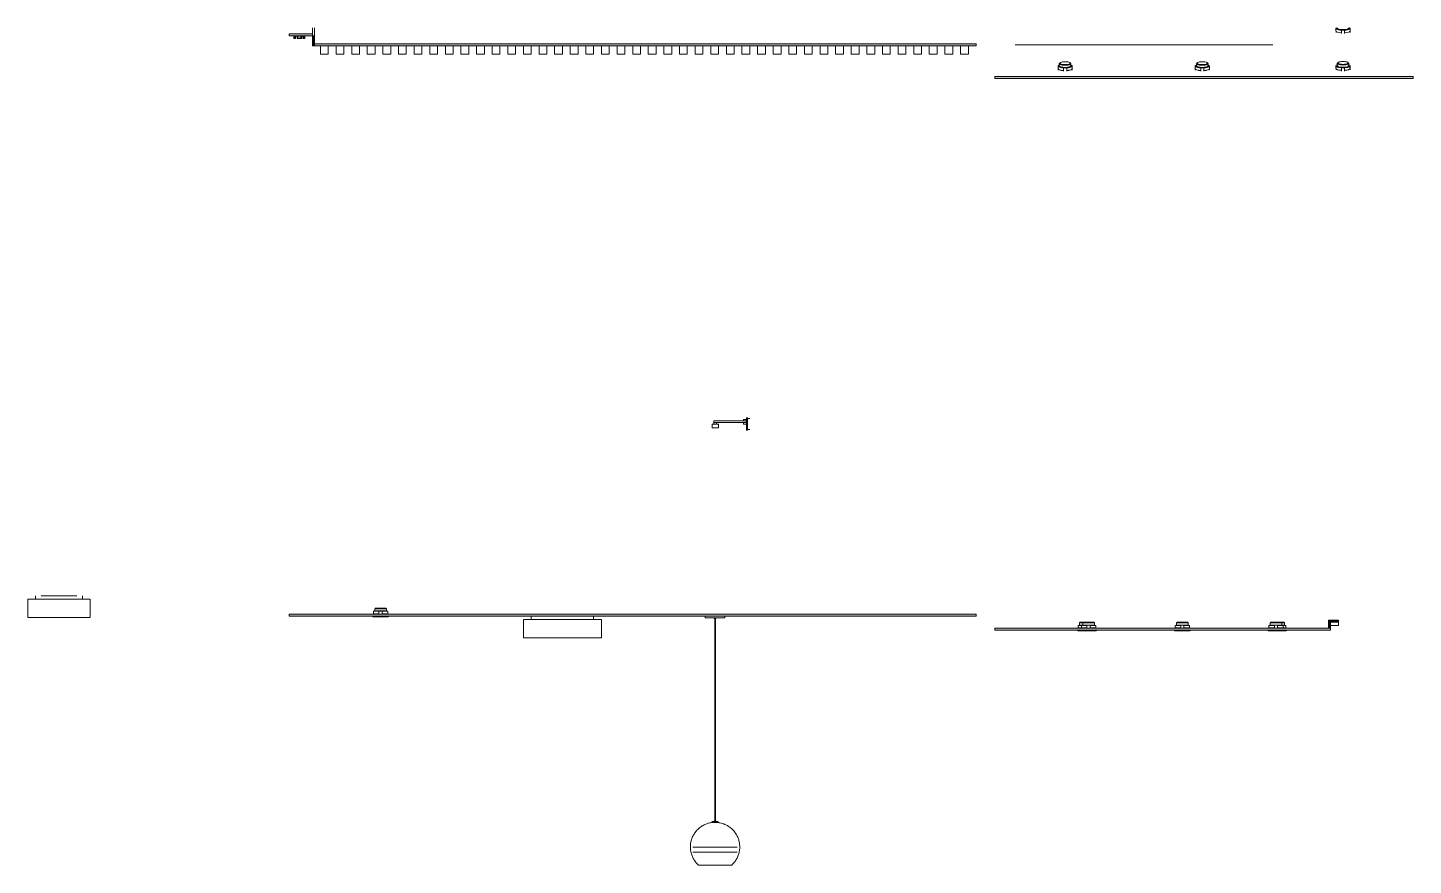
# Model space of a CAD drawing. Header units: centimetres. Extents: x 294 to 1182, y 97 to 634.
import ezdxf

# ---------------------------------------------------------------- set-up
doc = ezdxf.new("R2010")
doc.units = ezdxf.units.CM
for name, color, linetype, lineweight in [('A-CLNG', 7, 'Continuous', 15), ('A-CLNG-PATT', 7, 'Continuous', 15), ('A-GENM', 7, 'Continuous', 9), ('A-GLAZ-CWMG', 7, 'Continuous', 9), ('A-WALL', 7, 'Continuous', 9), ('A-WALL-PATT', 7, 'Continuous', 9), ('E-LITE-EQPM', 7, 'Continuous', 9)]:
    doc.layers.add(name, color=color, linetype=linetype, lineweight=lineweight)

# ---------------------------------------------------------------- blocks, each defined once
blk = doc.blocks.new('Rectangular Mullion - TEC_LAMEL-1726567-A-A')
at = {"layer": 'A-GLAZ-CWMG', "color": 253, "lineweight": 5, "true_color": 0xaaaaaa}
for p, q in [((486.59, 622.35), (481.59, 622.35)), ((481.59, 622.35), (481.59, 617.16)), ((486.59, 617.16), (486.59, 622.35)), ((481.59, 617.16), (486.59, 617.16))]:
    blk.add_line(p, q, dxfattribs=at)
blk = doc.blocks.new('Rectangular Mullion - TEC_LAMEL-1726568-A-A')
at = {"layer": 'A-GLAZ-CWMG', "color": 253, "lineweight": 5, "true_color": 0xaaaaaa}
for p, q in [((496.59, 622.35), (491.59, 622.35)), ((491.59, 622.35), (491.59, 617.16)), ((496.59, 617.16), (496.59, 622.35)), ((491.59, 617.16), (496.59, 617.16))]:
    blk.add_line(p, q, dxfattribs=at)
blk = doc.blocks.new('CURTAIN RAIL - CURTAIN RAIL-1729793-A-A')
at = {"layer": 'A-GENM', "lineweight": 5}
for p, q in [((471.59, 628.82), (464.59, 628.82)), ((464.59, 628.82), (464.59, 627.06)), ((464.59, 627.06), (465.69, 627.06)), ((464.79, 628.62), (465.19, 628.62)), ((464.79, 627.27), (464.79, 628.62)), ((465.19, 627.27), (464.79, 627.27)), ((465.19, 628.62), (465.19, 627.27)), ((465.39, 627.27), (465.39, 628.62)), ((465.39, 628.62), (466.89, 628.62)), ((465.69, 627.27), (465.39, 627.27)), ((465.69, 627.27), (465.69, 628.62)), ((465.69, 627.06), (465.69, 627.27)), ((466.59, 627.27), (466.59, 628.62)), ((466.89, 627.27), (466.59, 627.27)), ((466.59, 627.27), (466.59, 627.06)), ((466.59, 627.06), (469.59, 627.06)), ((466.89, 628.62), (466.89, 627.27)), ((467.09, 627.27), (467.09, 628.62)), ((467.09, 628.62), (469.09, 628.62)), ((469.09, 627.27), (467.09, 627.27)), ((469.09, 628.62), (469.09, 627.27)), ((469.29, 627.27), (469.29, 628.62)), ((469.29, 628.62), (470.79, 628.62)), ((469.59, 627.27), (469.29, 627.27)), ((469.59, 627.27), (469.59, 628.62)), ((469.59, 627.06), (469.59, 627.27)), ((470.49, 627.27), (470.49, 628.62)), ((470.79, 627.27), (470.49, 627.27)), ((470.49, 627.27), (470.49, 627.06)), ((470.49, 627.06), (471.59, 627.06)), ((470.79, 628.62), (470.79, 627.27)), ((470.99, 628.62), (471.39, 628.62)), ((470.99, 627.27), (470.99, 628.62)), ((471.39, 627.27), (470.99, 627.27)), ((471.39, 628.62), (471.39, 627.27)), ((471.59, 627.06), (471.59, 628.82))]:
    blk.add_line(p, q, dxfattribs=at)
blk = doc.blocks.new('Nachttisch-Leuchte Gelenkarm - 470lm _ 3200K _ 220x420-1642099-A-A')
at = {"layer": 'E-LITE-EQPM', "lineweight": 5}
for p, q in [((733.66, 382), (733.66, 381)), ((733.66, 382), (733.93, 382)), ((733.93, 382), (752.9, 382)), ((752.66, 383), (752.66, 382)), ((752.66, 383), (753.46, 383)), ((752.93, 382), (752.99, 382)), ((753.06, 382), (752.99, 382)), ((753.1, 382), (753.26, 382)), ((753.3, 382), (753.46, 382)), ((753.46, 383), (754.46, 383)), ((754.46, 382), (753.46, 382)), ((754.26, 381), (754.26, 382)), ((754.46, 382), (754.46, 383)), ((754.59, 376), (754.59, 384)), ((754.59, 384), (755.09, 384)), ((755.09, 384), (755.09, 376)), ((755.09, 383.5), (756.59, 383.5)), ((736.46, 380), (732.46, 380)), ((732.46, 380), (732.46, 377.5)), ((732.46, 377.5), (736.46, 377.5)), ((733.66, 381), (733.66, 380)), ((733.7, 381), (733.77, 381)), ((752.9, 381), (733.93, 381)), ((735.26, 380), (735.26, 381)), ((736.46, 377.5), (736.46, 380)), ((752.66, 381), (752.66, 380)), ((753.46, 380), (752.66, 380)), ((752.99, 381), (752.93, 381)), ((752.99, 381), (753.06, 381)), ((753.26, 381), (753.1, 381)), ((753.46, 381), (753.3, 381)), ((753.46, 381), (754.46, 381)), ((754.46, 380), (753.46, 380)), ((754.46, 380), (754.46, 381)), ((754.59, 378.4), (754.52, 378.4)), ((754.52, 377.9), (754.52, 377.9)), ((754.52, 377.9), (754.52, 377.9)), ((754.52, 377.4), (754.59, 377.4)), ((755.09, 376), (754.59, 376)), ((756.59, 376.5), (755.09, 376.5))]:
    blk.add_line(p, q, dxfattribs=at)
blk = doc.blocks.new('ClearAccent-RS060B-3D - 1xLED5-36-_830 IP44-1624049-A-A')
at = {"layer": 'E-LITE-EQPM', "lineweight": 5}
for p, q in [((954.02, 609.39), (954.02, 607.77)), ((954.09, 607.7), (954.09, 606.8)), ((954.19, 607.44), (954.26, 607.37)), ((954.98, 609.9), (954.75, 609.69)), ((954.84, 610.97), (954.84, 609.63)), ((955.33, 611.57), (954.98, 611.25)), ((955.29, 609.63), (955.29, 609.39)), ((957.59, 606.09), (957.59, 608.24)), ((959.59, 608.24), (957.59, 608.24)), ((959.59, 608.24), (959.59, 606.09)), ((962.19, 611.25), (961.85, 611.57)), ((961.88, 609.39), (961.88, 609.63)), ((962.42, 609.69), (962.19, 609.9)), ((962.34, 609.63), (962.34, 610.97)), ((962.91, 607.37), (962.98, 607.44)), ((963.09, 606.8), (963.09, 607.7)), ((963.16, 607.77), (963.16, 609.39))]:
    blk.add_line(p, q, dxfattribs=at)
for centre, major_axis, start_param, end_param in [((958.59, 609.39), (4.57, 0), 2.552566, 4.483322), ((958.59, 607.77), (4.57, 0), 3.141593, 4.483322), ((958.59, 607.7), (4.5, 0), 3.145925, 4.479646), ((958.59, 609.39), (3.99, 0), 2.808509, 4.712389), ((958.59, 610.97), (3.75, 0), 2.617994, 4.712389), ((958.59, 609.63), (3.75, 0), 3.141593, 4.712389), ((958.59, 609.63), (3.75, 0), 3.141593, 4.712389), ((958.59, 611.32), (3.39, 0), 1.570796, 4.712389), ((958.59, 611.32), (3.39, 0), 4.712389, 7.853982), ((958.59, 610.97), (3.75, 0), 4.712389, 6.806784), ((958.59, 609.39), (3.99, 0), 4.712389, 6.616269), ((958.59, 609.63), (3.75, 0), 4.712389, 6.283185), ((958.59, 609.63), (3.75, 0), 4.712389, 6.283185), ((958.59, 609.39), (4.57, 0), 4.941456, 6.872212), ((958.59, 607.77), (4.57, 0), 4.941456, 6.283185), ((958.59, 607.7), (4.5, 0), 4.945132, 6.278852)]:
    blk.add_ellipse(centre, major_axis=major_axis, ratio=0.267216, start_param=start_param, end_param=end_param, dxfattribs=at)
blk = doc.blocks.new('ClearAccent-RS060B-3D - 1xLED5-36-_830 IP44-V29-A-A')
at = {"layer": 'E-LITE-EQPM', "lineweight": 5}
for p, q in [((1132.02, 633.57), (1132.02, 631.96)), ((1132.09, 631.89), (1132.09, 630.98)), ((1132.19, 631.62), (1132.26, 631.55)), ((1132.92, 634.03), (1132.75, 633.87)), ((1132.84, 634.03), (1132.84, 633.81)), ((1133.29, 633.81), (1133.29, 633.57)), ((1135.59, 630.27), (1135.59, 632.42)), ((1137.59, 632.42), (1135.59, 632.42)), ((1137.59, 632.42), (1137.59, 630.27)), ((1139.88, 633.57), (1139.88, 633.81)), ((1140.42, 633.87), (1140.26, 634.03)), ((1140.34, 633.81), (1140.34, 634.03)), ((1140.91, 631.55), (1140.98, 631.62)), ((1141.09, 630.98), (1141.09, 631.89)), ((1141.16, 631.96), (1141.16, 633.57))]:
    blk.add_line(p, q, dxfattribs=at)
for centre, major_axis, start_param, end_param in [((1136.59, 633.57), (4.57, 0), 2.754835, 4.483322), ((1136.59, 631.96), (4.57, 0), 3.141593, 4.483322), ((1136.59, 631.89), (4.5, 0), 3.145925, 4.479646), ((1136.59, 633.57), (3.99, 0), 2.808509, 4.712389), ((1136.59, 633.81), (3.75, 0), 3.141593, 4.712389), ((1136.59, 633.81), (3.75, 0), 3.141593, 4.712389), ((1136.59, 633.57), (3.99, 0), 4.712389, 6.616269), ((1136.59, 633.81), (3.75, 0), 4.712389, 6.283185), ((1136.59, 633.81), (3.75, 0), 4.712389, 6.283185), ((1136.59, 633.57), (4.57, 0), 4.941456, 6.669943), ((1136.59, 631.96), (4.57, 0), 4.941456, 6.283185), ((1136.59, 631.89), (4.5, 0), 4.945132, 6.278852)]:
    blk.add_ellipse(centre, major_axis=major_axis, ratio=0.267216, start_param=start_param, end_param=end_param, dxfattribs=at)
blk = doc.blocks.new('Deckenleuchte rund mit Ring Aufbau - 50-1639389-A-A')
at = {"layer": 'E-LITE-EQPM', "lineweight": 5}
for p, q in [((611.57, 254.81), (611.57, 243.03)), ((611.57, 254.81), (636.57, 254.81)), ((616.57, 257), (616.57, 254.81)), ((616.71, 257), (636.57, 257)), ((636.57, 257), (656.42, 257)), ((636.57, 254.81), (661.57, 254.81)), ((656.57, 254.81), (656.57, 257)), ((661.57, 243.03), (661.57, 254.81)), ((611.57, 243.03), (636.57, 243.03)), ((636.57, 243.03), (661.57, 243.03))]:
    blk.add_line(p, q, dxfattribs=at)
blk = doc.blocks.new('LED STRIP PHOTO_0010 - LED STRIP PHOTO IP44-1750613-A-A')
at = {"layer": 'E-LITE-EQPM', "lineweight": 5}
for p, q in [((1128.59, 253), (1133.59, 253)), ((1128.59, 251), (1128.59, 253)), ((1133.59, 251), (1128.59, 251)), ((1133.59, 251), (1133.59, 253))]:
    blk.add_line(p, q, dxfattribs=at)
blk = doc.blocks.new('ClearAccent-RS060B-3D - 1xLED5-36-_830 IP44-V30-A-A')
at = {"layer": 'E-LITE-EQPM', "lineweight": 5}
for p, q in [((515.52, 260), (515.52, 258.32)), ((515.52, 260), (519.05, 260)), ((515.52, 258.32), (515.59, 258.25)), ((515.52, 258.32), (519.05, 258.32)), ((516.34, 260.24), (516.09, 260)), ((516.69, 262), (516.34, 261.64)), ((516.34, 261.64), (516.34, 260.24)), ((520.09, 261.64), (516.34, 261.64)), ((516.34, 260.24), (520.09, 260.24)), ((520.09, 260.24), (516.34, 260.24)), ((516.69, 262), (520.09, 262)), ((516.79, 260.24), (516.79, 260)), ((519.09, 258.25), (519.09, 260.11)), ((519.09, 260.11), (521.09, 260.11)), ((520.09, 262), (523.48, 262)), ((523.84, 261.64), (520.09, 261.64)), ((520.09, 260.24), (523.84, 260.24)), ((523.84, 260.24), (520.09, 260.24)), ((521.09, 260.11), (521.09, 258.25)), ((521.12, 260), (524.66, 260)), ((521.12, 258.32), (524.66, 258.32)), ((523.38, 260), (523.38, 260.24)), ((523.84, 261.64), (523.48, 262)), ((523.84, 260.24), (523.84, 261.64)), ((524.08, 260), (523.84, 260.24)), ((524.59, 258.25), (524.66, 258.32)), ((524.66, 258.32), (524.66, 260)), ((515.09, 257), (515.09, 256.5)), ((520.09, 256.5), (515.21, 256.5)), ((524.96, 256.5), (520.09, 256.5)), ((525.09, 256.5), (525.09, 257))]:
    blk.add_line(p, q, dxfattribs=at)
blk = doc.blocks.new('НОЩНА ЛАМПА - Not a Type - Load Type Catalog-1709822-A-A')
at = {"layer": 'E-LITE-EQPM', "lineweight": 5}
for p, q in [((728, 257), (728, 256.21)), ((733.88, 255.73), (733.88, 255.43)), ((734.35, 255.43), (733.88, 255.43)), ((734.15, 255.74), (734.15, 125.43)), ((734.83, 255.43), (734.35, 255.43)), ((734.56, 125.43), (734.56, 255.74)), ((734.83, 255.43), (734.83, 255.73)), ((740.7, 256.21), (740.7, 257)), ((732.18, 124.9), (732.18, 124.75)), ((734.35, 124.9), (732.29, 124.9)), ((734.35, 124.75), (732.29, 124.75)), ((733.84, 124.75), (733.84, 124.54)), ((734.21, 125.43), (734.15, 125.43)), ((736.42, 124.9), (734.35, 124.9)), ((736.42, 124.75), (734.35, 124.75)), ((734.56, 125.43), (734.56, 125.43)), ((734.87, 124.61), (734.87, 124.75)), ((736.53, 124.75), (736.53, 124.9)), ((720.16, 108.79), (720.19, 108.79)), ((720.19, 108.79), (720.25, 108.79)), ((748.46, 108.79), (748.52, 108.79)), ((748.52, 108.79), (748.55, 108.79)), ((720.2, 105.66), (720.19, 105.66)), ((720.25, 105.66), (720.2, 105.66)), ((748.51, 105.66), (748.46, 105.66)), ((748.52, 105.66), (748.51, 105.66)), ((734.35, 97.24), (723.85, 97.24)), ((744.86, 97.24), (734.35, 97.24))]:
    blk.add_line(p, q, dxfattribs=at)
at = {"layer": 'E-LITE-EQPM', "lineweight": 5, "flags": 128}
for points in [[(728.48, 255.73), (728.46, 255.73), (728.44, 255.73), (728.42, 255.73), (728.41, 255.74), (728.39, 255.74), (728.37, 255.74), (728.35, 255.75), (728.33, 255.75), (728.31, 255.76), (728.3, 255.77), (728.28, 255.78), (728.26, 255.78), (728.24, 255.79), (728.23, 255.8), (728.21, 255.81), (728.2, 255.82), (728.18, 255.84), (728.17, 255.85), (728.15, 255.86), (728.14, 255.87), (728.13, 255.89), (728.11, 255.9), (728.1, 255.92), (728.09, 255.93), (728.08, 255.95), (728.07, 255.97), (728.06, 255.98), (728.05, 256), (728.04, 256.02), (728.04, 256.03), (728.03, 256.05), (728.02, 256.07), (728.02, 256.09), (728.02, 256.11), (728.01, 256.13), (728.01, 256.14), (728.01, 256.16), (728.01, 256.18), (728, 256.2), (728, 256.21)], [(733.88, 255.73), (733.65, 255.73), (733.42, 255.73), (733.19, 255.73), (732.96, 255.73), (732.73, 255.73), (732.51, 255.73), (732.29, 255.73), (732.07, 255.73), (731.85, 255.73), (731.64, 255.73), (731.44, 255.73), (731.23, 255.73), (731.04, 255.73), (730.85, 255.73), (730.66, 255.73), (730.48, 255.73), (730.31, 255.73), (730.14, 255.73), (729.98, 255.73), (729.83, 255.73), (729.68, 255.73), (729.54, 255.73), (729.41, 255.73), (729.29, 255.73), (729.17, 255.73), (729.07, 255.73), (728.97, 255.73), (728.88, 255.73), (728.8, 255.73), (728.73, 255.73), (728.66, 255.73), (728.61, 255.73), (728.57, 255.73), (728.53, 255.73), (728.51, 255.73), (728.49, 255.73), (728.48, 255.73), (728.48, 255.73)], [(728.48, 255.73), (728.49, 255.73), (728.5, 255.73), (728.52, 255.73), (728.56, 255.73), (728.6, 255.73), (728.65, 255.73), (728.71, 255.73), (728.78, 255.73), (728.86, 255.73), (728.94, 255.73), (729.04, 255.73), (729.14, 255.73), (729.26, 255.73), (729.38, 255.73), (729.51, 255.73), (729.64, 255.73), (729.79, 255.73), (729.94, 255.73), (730.1, 255.73), (730.26, 255.73), (730.43, 255.73), (730.61, 255.73), (730.8, 255.73), (730.99, 255.73), (731.18, 255.73), (731.38, 255.73), (731.59, 255.73), (731.8, 255.73), (732.01, 255.73), (732.23, 255.73), (732.45, 255.73), (732.67, 255.73), (732.9, 255.73), (733.13, 255.73), (733.36, 255.73), (733.59, 255.73), (733.82, 255.73), (734.06, 255.73), (734.29, 255.73), (734.35, 255.73)], [(734.35, 255.73), (734.59, 255.73), (734.82, 255.73), (735.06, 255.73), (735.29, 255.73), (735.52, 255.73), (735.75, 255.73), (735.98, 255.73), (736.2, 255.73), (736.42, 255.73), (736.64, 255.73), (736.86, 255.73), (737.07, 255.73), (737.27, 255.73), (737.47, 255.73), (737.67, 255.73), (737.86, 255.73), (738.05, 255.73), (738.23, 255.73), (738.4, 255.73), (738.57, 255.73), (738.73, 255.73), (738.88, 255.73), (739.03, 255.73), (739.17, 255.73), (739.3, 255.73), (739.42, 255.73), (739.54, 255.73), (739.64, 255.73), (739.74, 255.73), (739.83, 255.73), (739.91, 255.73), (739.98, 255.73), (740.04, 255.73), (740.1, 255.73), (740.14, 255.73), (740.18, 255.73), (740.2, 255.73), (740.22, 255.73), (740.23, 255.73), (740.23, 255.73)], [(740.23, 255.73), (740.22, 255.73), (740.21, 255.73), (740.19, 255.73), (740.15, 255.73), (740.11, 255.73), (740.06, 255.73), (740, 255.73), (739.93, 255.73), (739.85, 255.73), (739.76, 255.73), (739.67, 255.73), (739.56, 255.73), (739.45, 255.73), (739.33, 255.73), (739.2, 255.73), (739.07, 255.73), (738.92, 255.73), (738.77, 255.73), (738.61, 255.73), (738.45, 255.73), (738.28, 255.73), (738.1, 255.73), (737.91, 255.73), (737.72, 255.73), (737.53, 255.73), (737.33, 255.73), (737.12, 255.73), (736.91, 255.73), (736.7, 255.73), (736.48, 255.73), (736.26, 255.73), (736.04, 255.73), (735.81, 255.73), (735.58, 255.73), (735.35, 255.73), (735.12, 255.73), (734.89, 255.73)], [(740.7, 256.21), (740.7, 256.19), (740.7, 256.17), (740.7, 256.15), (740.7, 256.13), (740.7, 256.11), (740.69, 256.09), (740.69, 256.07), (740.68, 256.06), (740.67, 256.04), (740.67, 256.02), (740.66, 256), (740.65, 255.99), (740.64, 255.97), (740.63, 255.95), (740.62, 255.94), (740.61, 255.92), (740.6, 255.91), (740.59, 255.89), (740.57, 255.88), (740.56, 255.86), (740.55, 255.85), (740.53, 255.84), (740.52, 255.83), (740.5, 255.82), (740.49, 255.81), (740.47, 255.8), (740.45, 255.79), (740.44, 255.78), (740.42, 255.77), (740.4, 255.76), (740.38, 255.76), (740.37, 255.75), (740.35, 255.74), (740.33, 255.74), (740.31, 255.74), (740.29, 255.73), (740.27, 255.73), (740.25, 255.73), (740.23, 255.73), (740.23, 255.73)], [(723.85, 97.24), (723.39, 97.66), (722.94, 98.11), (722.52, 98.57), (722.11, 99.04), (721.72, 99.54), (721.35, 100.05), (721, 100.57), (720.68, 101.1), (720.37, 101.65), (720.09, 102.21), (719.83, 102.79), (719.59, 103.37), (719.37, 103.96), (719.18, 104.56), (719.02, 105.16), (718.88, 105.78), (718.76, 106.39), (718.67, 107.01), (718.6, 107.64), (718.56, 108.27), (718.54, 108.89), (718.55, 109.52), (718.58, 110.15), (718.64, 110.77), (718.72, 111.4), (718.83, 112.02), (718.96, 112.63), (719.12, 113.24), (719.3, 113.84), (719.5, 114.43), (719.73, 115.02), (719.98, 115.6), (720.26, 116.16), (720.56, 116.71), (720.87, 117.26), (721.21, 117.78), (721.58, 118.3), (721.96, 118.8), (722.36, 119.28), (722.78, 119.75), (723.22, 120.2), (723.67, 120.63), (724.15, 121.04), (724.63, 121.44), (725.14, 121.81), (725.66, 122.17), (726.19, 122.5), (726.74, 122.81), (727.29, 123.1), (727.86, 123.37), (728.44, 123.61), (729.03, 123.83), (729.63, 124.03), (730.23, 124.2), (730.84, 124.35), (731.46, 124.47), (732.08, 124.57), (732.7, 124.65), (733.33, 124.69), (733.96, 124.72), (734.25, 124.72)], [(732.18, 124.9), (732.3, 124.97), (732.42, 125.04), (732.54, 125.1), (732.67, 125.15), (732.8, 125.21), (732.93, 125.25), (733.06, 125.29), (733.19, 125.33), (733.33, 125.36), (733.46, 125.39), (733.6, 125.41), (733.74, 125.42), (733.88, 125.43), (734.01, 125.43), (734.03, 125.43)], [(734.35, 125.43), (734.34, 125.43), (734.33, 125.43), (734.32, 125.43), (734.3, 125.43), (734.29, 125.43), (734.28, 125.43), (734.26, 125.43), (734.25, 125.43), (734.24, 125.43), (734.23, 125.43), (734.21, 125.43), (734.2, 125.43), (734.19, 125.43), (734.18, 125.43), (734.17, 125.43), (734.16, 125.43), (734.15, 125.43), (734.14, 125.43), (734.13, 125.43), (734.12, 125.43), (734.11, 125.43), (734.1, 125.43), (734.09, 125.43), (734.09, 125.43), (734.08, 125.43), (734.07, 125.43), (734.06, 125.43), (734.06, 125.43), (734.05, 125.43), (734.05, 125.43), (734.04, 125.43), (734.04, 125.43), (734.04, 125.43), (734.03, 125.43), (734.03, 125.43), (734.03, 125.43), (734.03, 125.43), (734.03, 125.43), (734.03, 125.43)], [(734.03, 125.43), (734.03, 125.43), (734.03, 125.43), (734.03, 125.43), (734.03, 125.43), (734.03, 125.43), (734.04, 125.43), (734.04, 125.43), (734.04, 125.43), (734.05, 125.43), (734.05, 125.43), (734.06, 125.43), (734.06, 125.43), (734.07, 125.43), (734.08, 125.43), (734.08, 125.43), (734.09, 125.43), (734.1, 125.43), (734.11, 125.43), (734.12, 125.43), (734.13, 125.43), (734.14, 125.43), (734.15, 125.43), (734.16, 125.43), (734.17, 125.43), (734.18, 125.43), (734.19, 125.43), (734.2, 125.43), (734.21, 125.43), (734.22, 125.43), (734.24, 125.43), (734.25, 125.43), (734.26, 125.43), (734.27, 125.43), (734.29, 125.43), (734.3, 125.43), (734.31, 125.43), (734.32, 125.43), (734.34, 125.43), (734.35, 125.43), (734.35, 125.43)], [(734.35, 124.72), (734.35, 124.72), (734.35, 124.72), (734.34, 124.72), (734.34, 124.72), (734.33, 124.72), (734.33, 124.72), (734.32, 124.72), (734.32, 124.72), (734.32, 124.72), (734.31, 124.72), (734.31, 124.72), (734.3, 124.72), (734.3, 124.72), (734.3, 124.72), (734.29, 124.72), (734.29, 124.72), (734.29, 124.72), (734.28, 124.72), (734.28, 124.72), (734.28, 124.72), (734.27, 124.72), (734.27, 124.72), (734.27, 124.72), (734.27, 124.72), (734.26, 124.72), (734.26, 124.72), (734.26, 124.72), (734.26, 124.72), (734.26, 124.72), (734.25, 124.72), (734.25, 124.72), (734.25, 124.72), (734.25, 124.72), (734.25, 124.72), (734.25, 124.72), (734.25, 124.72), (734.25, 124.72), (734.25, 124.72), (734.25, 124.72)], [(734.25, 124.72), (734.25, 124.72), (734.25, 124.72), (734.25, 124.72), (734.25, 124.72), (734.25, 124.72), (734.25, 124.72), (734.25, 124.72), (734.25, 124.72), (734.26, 124.72), (734.26, 124.72), (734.26, 124.72), (734.26, 124.72), (734.26, 124.72), (734.27, 124.72), (734.27, 124.72), (734.27, 124.72), (734.27, 124.72), (734.28, 124.72), (734.28, 124.72), (734.28, 124.72), (734.29, 124.72), (734.29, 124.72), (734.29, 124.72), (734.3, 124.72), (734.3, 124.72), (734.3, 124.72), (734.31, 124.72), (734.31, 124.72), (734.32, 124.72), (734.32, 124.72), (734.32, 124.72), (734.33, 124.72), (734.33, 124.72), (734.34, 124.72), (734.34, 124.72), (734.34, 124.72), (734.35, 124.72), (734.35, 124.72), (734.35, 124.72)], [(734.35, 125.43), (734.37, 125.43), (734.38, 125.43), (734.39, 125.43), (734.41, 125.43), (734.42, 125.43), (734.43, 125.43), (734.45, 125.43), (734.46, 125.43), (734.47, 125.43), (734.48, 125.43), (734.49, 125.43), (734.51, 125.43), (734.52, 125.43), (734.53, 125.43), (734.54, 125.43), (734.55, 125.43), (734.56, 125.43), (734.57, 125.43), (734.58, 125.43), (734.59, 125.43), (734.6, 125.43), (734.61, 125.43), (734.62, 125.43), (734.62, 125.43), (734.63, 125.43), (734.64, 125.43), (734.65, 125.43), (734.65, 125.43), (734.66, 125.43), (734.66, 125.43), (734.67, 125.43), (734.67, 125.43), (734.67, 125.43), (734.68, 125.43), (734.68, 125.43), (734.68, 125.43), (734.68, 125.43), (734.68, 125.43), (734.68, 125.43)], [(734.68, 125.43), (734.68, 125.43), (734.68, 125.43), (734.68, 125.43), (734.68, 125.43), (734.68, 125.43), (734.67, 125.43), (734.67, 125.43), (734.67, 125.43), (734.66, 125.43), (734.66, 125.43), (734.65, 125.43), (734.65, 125.43), (734.64, 125.43), (734.63, 125.43), (734.63, 125.43), (734.62, 125.43), (734.61, 125.43), (734.6, 125.43), (734.59, 125.43), (734.58, 125.43), (734.57, 125.43), (734.56, 125.43), (734.55, 125.43), (734.54, 125.43), (734.53, 125.43), (734.52, 125.43), (734.51, 125.43), (734.5, 125.43), (734.49, 125.43), (734.47, 125.43), (734.46, 125.43), (734.45, 125.43), (734.44, 125.43), (734.42, 125.43), (734.41, 125.43), (734.4, 125.43), (734.38, 125.43), (734.37, 125.43), (734.36, 125.43), (734.35, 125.43)], [(734.35, 124.72), (734.36, 124.72), (734.36, 124.72), (734.37, 124.72), (734.37, 124.72), (734.38, 124.72), (734.38, 124.72), (734.38, 124.72), (734.39, 124.72), (734.39, 124.72), (734.4, 124.72), (734.4, 124.72), (734.4, 124.72), (734.41, 124.72), (734.41, 124.72), (734.42, 124.72), (734.42, 124.72), (734.42, 124.72), (734.43, 124.72), (734.43, 124.72), (734.43, 124.72), (734.44, 124.72), (734.44, 124.72), (734.44, 124.72), (734.44, 124.72), (734.45, 124.72), (734.45, 124.72), (734.45, 124.72), (734.45, 124.72), (734.45, 124.72), (734.46, 124.72), (734.46, 124.72), (734.46, 124.72), (734.46, 124.72), (734.46, 124.72), (734.46, 124.72), (734.46, 124.72), (734.46, 124.72), (734.46, 124.72), (734.46, 124.72)], [(734.46, 124.72), (734.46, 124.72), (734.46, 124.72), (734.46, 124.72), (734.46, 124.72), (734.46, 124.72), (734.46, 124.72), (734.46, 124.72), (734.46, 124.72), (734.45, 124.72), (734.45, 124.72), (734.45, 124.72), (734.45, 124.72), (734.45, 124.72), (734.44, 124.72), (734.44, 124.72), (734.44, 124.72), (734.44, 124.72), (734.43, 124.72), (734.43, 124.72), (734.43, 124.72), (734.42, 124.72), (734.42, 124.72), (734.42, 124.72), (734.41, 124.72), (734.41, 124.72), (734.41, 124.72), (734.4, 124.72), (734.4, 124.72), (734.39, 124.72), (734.39, 124.72), (734.39, 124.72), (734.38, 124.72), (734.38, 124.72), (734.37, 124.72), (734.37, 124.72), (734.36, 124.72), (734.36, 124.72), (734.36, 124.72), (734.35, 124.72)], [(734.46, 124.72), (735.09, 124.71), (735.72, 124.67), (736.34, 124.61), (736.97, 124.52), (737.58, 124.41), (738.2, 124.27), (738.8, 124.11), (739.4, 123.92), (740, 123.71), (740.58, 123.48), (741.15, 123.23), (741.72, 122.95), (742.27, 122.65), (742.81, 122.32), (743.33, 121.98), (743.84, 121.61), (744.34, 121.23), (744.82, 120.82), (745.28, 120.4), (745.73, 119.96), (746.16, 119.5), (746.57, 119.02), (746.96, 118.53), (747.33, 118.02), (747.68, 117.5), (748.01, 116.97), (748.32, 116.42), (748.6, 115.86), (748.86, 115.29), (749.1, 114.71), (749.32, 114.12), (749.51, 113.52), (749.68, 112.91), (749.82, 112.3), (749.94, 111.68), (750.04, 111.06), (750.11, 110.44), (750.15, 109.81), (750.17, 109.18), (750.16, 108.56), (750.13, 107.93), (750.08, 107.3), (750, 106.68), (749.89, 106.06), (749.76, 105.45), (749.6, 104.84), (749.43, 104.23), (749.22, 103.64), (749, 103.05), (748.75, 102.48), (748.47, 101.91), (748.18, 101.36), (747.86, 100.81), (747.52, 100.29), (747.16, 99.77), (746.78, 99.27), (746.38, 98.78), (745.96, 98.32), (745.53, 97.86), (745.07, 97.43), (744.86, 97.24)], [(734.68, 125.43), (734.82, 125.43), (734.96, 125.42), (735.1, 125.41), (735.23, 125.39), (735.37, 125.36), (735.51, 125.33), (735.64, 125.3), (735.77, 125.26), (735.9, 125.21), (736.03, 125.16), (736.16, 125.1), (736.28, 125.04), (736.4, 124.98), (736.52, 124.9), (736.53, 124.9)], [(734.35, 108.79), (733.79, 108.79), (733.23, 108.79), (732.67, 108.79), (732.11, 108.79), (731.55, 108.79), (731, 108.79), (730.46, 108.79), (729.92, 108.79), (729.39, 108.79), (728.86, 108.79), (728.35, 108.79), (727.84, 108.79), (727.35, 108.79), (726.86, 108.79), (726.39, 108.79), (725.93, 108.79), (725.49, 108.79), (725.05, 108.79), (724.64, 108.79), (724.24, 108.79), (723.85, 108.79), (723.48, 108.79), (723.13, 108.79), (722.8, 108.79), (722.49, 108.79), (722.19, 108.79), (721.91, 108.79), (721.66, 108.79), (721.42, 108.79), (721.21, 108.79), (721.01, 108.79), (720.84, 108.79), (720.69, 108.79), (720.56, 108.79), (720.45, 108.79), (720.37, 108.79), (720.31, 108.79), (720.27, 108.79), (720.25, 108.79), (720.25, 108.79)], [(720.25, 108.79), (720.26, 108.79), (720.29, 108.79), (720.35, 108.79), (720.43, 108.79), (720.53, 108.79)], [(748.46, 108.79), (748.45, 108.79), (748.41, 108.79), (748.36, 108.79), (748.28, 108.79), (748.18, 108.79), (748.06, 108.79), (747.91, 108.79), (747.74, 108.79), (747.56, 108.79), (747.35, 108.79), (747.12, 108.79), (746.87, 108.79), (746.6, 108.79), (746.31, 108.79), (746, 108.79), (745.67, 108.79), (745.32, 108.79), (744.96, 108.79), (744.58, 108.79), (744.18, 108.79), (743.77, 108.79), (743.34, 108.79), (742.9, 108.79), (742.44, 108.79), (741.98, 108.79), (741.5, 108.79), (741, 108.79), (740.5, 108.79), (739.99, 108.79), (739.47, 108.79), (738.94, 108.79), (738.4, 108.79), (737.86, 108.79), (737.31, 108.79), (736.75, 108.79), (736.19, 108.79), (735.63, 108.79), (735.07, 108.79), (734.51, 108.79), (734.35, 108.79)], [(748.15, 108.79), (748.25, 108.79), (748.34, 108.79), (748.4, 108.79), (748.44, 108.79), (748.46, 108.79), (748.46, 108.79)], [(720.56, 105.66), (720.45, 105.66), (720.37, 105.66), (720.31, 105.66), (720.27, 105.66), (720.25, 105.66), (720.25, 105.66)], [(720.25, 105.66), (720.26, 105.66), (720.29, 105.66), (720.35, 105.66), (720.43, 105.66), (720.53, 105.66), (720.65, 105.66), (720.8, 105.66), (720.97, 105.66), (721.15, 105.66), (721.36, 105.66), (721.59, 105.66), (721.84, 105.66), (722.11, 105.66), (722.4, 105.66), (722.71, 105.66), (723.04, 105.66), (723.39, 105.66), (723.75, 105.66), (724.13, 105.66), (724.53, 105.66), (724.94, 105.66), (725.37, 105.66), (725.81, 105.66), (726.27, 105.66), (726.73, 105.66), (727.21, 105.66), (727.71, 105.66), (728.21, 105.66), (728.72, 105.66), (729.24, 105.66), (729.77, 105.66), (730.31, 105.66), (730.85, 105.66), (731.4, 105.66), (731.96, 105.66), (732.52, 105.66), (733.08, 105.66), (733.64, 105.66), (734.2, 105.66), (734.35, 105.66)], [(734.35, 105.66), (734.92, 105.66), (735.48, 105.66), (736.04, 105.66), (736.6, 105.66), (737.16, 105.66), (737.71, 105.66), (738.25, 105.66), (738.79, 105.66), (739.32, 105.66), (739.85, 105.66), (740.36, 105.66), (740.87, 105.66), (741.36, 105.66), (741.85, 105.66), (742.32, 105.66), (742.78, 105.66), (743.22, 105.66), (743.66, 105.66), (744.07, 105.66), (744.47, 105.66), (744.86, 105.66), (745.23, 105.66), (745.58, 105.66), (745.91, 105.66), (746.22, 105.66), (746.52, 105.66), (746.8, 105.66), (747.05, 105.66), (747.29, 105.66), (747.5, 105.66), (747.7, 105.66), (747.87, 105.66), (748.02, 105.66), (748.15, 105.66), (748.25, 105.66), (748.34, 105.66), (748.4, 105.66), (748.44, 105.66), (748.46, 105.66), (748.46, 105.66)], [(748.46, 105.66), (748.45, 105.66), (748.41, 105.66), (748.36, 105.66), (748.28, 105.66), (748.18, 105.66)]]:
    blk.add_lwpolyline(points, dxfattribs=at)
blk = doc.blocks.new('Deckenleuchte rund mit Ring Aufbau - 40 ФОТО-1750059-A-A')
at = {"layer": 'E-LITE-EQPM', "lineweight": 5}
for p, q in [((294.09, 267.81), (294.09, 256.03)), ((294.23, 267.81), (314.09, 267.81)), ((299.09, 270), (299.09, 267.81)), ((302.65, 270), (314.09, 270)), ((314.09, 270), (325.52, 270)), ((314.09, 267.81), (333.94, 267.81)), ((329.09, 267.81), (329.09, 270)), ((334.09, 256.03), (334.09, 267.81)), ((294.23, 256.03), (314.09, 256.03)), ((314.09, 256.03), (333.94, 256.03))]:
    blk.add_line(p, q, dxfattribs=at)
blk = doc.blocks.new('ClearAccent-RS060B-3D - 1xLED5-36-_830 IP44-V31-A-A')
at = {"layer": 'E-LITE-EQPM', "lineweight": 5}
for p, q in [((967.02, 251), (967.02, 249.32)), ((967.02, 251), (968.96, 251)), ((967.02, 249.32), (967.09, 249.25)), ((967.02, 249.32), (968.96, 249.32)), ((967.84, 251.24), (967.59, 251)), ((968.19, 253), (967.84, 252.64)), ((967.84, 252.64), (967.84, 251.24)), ((969.83, 252.64), (967.84, 252.64)), ((967.84, 251.24), (969.83, 251.24)), ((969.83, 251.24), (967.84, 251.24)), ((968.19, 253), (970.17, 253)), ((968.29, 251.24), (968.29, 251)), ((966.59, 248), (966.59, 247.5)), ((968.64, 247.5), (966.71, 247.5))]:
    blk.add_line(p, q, dxfattribs=at)
blk = doc.blocks.new('ClearAccent-RS060B-3D - 1xLED5-36-_830 IP44-V32-A-A')
at = {"layer": 'E-LITE-EQPM', "lineweight": 5}
for p, q in [((1029.02, 249.32), (1029.09, 249.25)), ((1038.09, 249.25), (1038.16, 249.32)), ((1028.59, 248), (1028.59, 247.5)), ((1028.71, 247.5), (1028.71, 247.5)), ((1038.46, 247.5), (1038.46, 247.5)), ((1038.59, 247.5), (1038.59, 248))]:
    blk.add_line(p, q, dxfattribs=at)
blk = doc.blocks.new('ClearAccent-RS060B-3D - 1xLED5-36-_830 IP44-V33-A-A')
at = {"layer": 'E-LITE-EQPM', "lineweight": 5}
for p, q in [((1097.03, 253), (1098.73, 253)), ((1099.09, 252.64), (1097.36, 252.64)), ((1097.36, 251.24), (1099.09, 251.24)), ((1099.09, 251.24), (1097.36, 251.24)), ((1098.25, 251), (1099.91, 251)), ((1098.25, 249.32), (1099.91, 249.32)), ((1098.63, 251), (1098.63, 251.24)), ((1099.09, 252.64), (1098.73, 253)), ((1099.09, 251.24), (1099.09, 252.64)), ((1099.33, 251), (1099.09, 251.24)), ((1099.84, 249.25), (1099.91, 249.32)), ((1099.91, 249.32), (1099.91, 251)), ((1100.21, 247.5), (1098.54, 247.5)), ((1100.34, 247.5), (1100.34, 248))]:
    blk.add_line(p, q, dxfattribs=at)

msp = doc.modelspace()

# ---------------------------------------------------------------- hatches: boundary and pattern name
at = {"layer": 'A-CLNG-PATT', "true_color": 0xffff80}
for points in [[(472.72, 628.83), (476.59, 628.84), (476.59, 630.13), (461.59, 630.13), (461.59, 628.83), (466.53, 628.83)], [(540.81, 622.36), (901.59, 622.36), (901.59, 623.65), (476.59, 623.65), (476.59, 622.36), (516.05, 622.36)], [(1042.21, 601.5), (1181.59, 601.5), (1181.59, 602.8), (913.59, 602.8), (913.59, 601.5), (1036.02, 601.5)], [(901.59, 257), (901.59, 258.25), (461.59, 258.25), (461.59, 257), (887.46, 257)], [(1128.59, 248), (1128.59, 249.25), (913.59, 249.25), (913.59, 248), (1110.31, 248)], [(1128.59, 253), (1133.59, 253), (1133.59, 254.25), (1128.59, 254.25)]]:
    msp.add_hatch(color=51, dxfattribs=at).paths.add_polyline_path(points)
at = {"layer": 'A-WALL-PATT', "true_color": 0xffff80}
for points in [[(476.59, 622.36), (477.84, 622.36), (477.84, 628.84), (476.59, 628.84)], [(1128.59, 249.25), (1128.59, 254.25), (1127.34, 254.25), (1127.34, 249.25)]]:
    msp.add_hatch(color=51, dxfattribs=at).paths.add_polyline_path(points)

# ---------------------------------------------------------------- linework, layer by layer
at = {"layer": 'A-CLNG', "lineweight": 5}
for p, q in [((476.59, 630.13), (461.59, 630.13)), ((461.59, 630.13), (461.59, 628.83)), ((476.59, 630.13), (476.59, 634.03)), ((476.59, 628.83), (476.59, 630.13)), ((461.59, 628.83), (476.59, 628.83)), ((901.59, 623.65), (476.59, 623.65)), ((476.59, 623.65), (476.59, 622.36)), ((476.59, 622.36), (901.59, 622.36)), ((901.59, 622.36), (901.59, 623.65)), ((1091.59, 622.96), (926.59, 622.96)), ((1181.59, 602.8), (913.59, 602.8)), ((913.59, 602.8), (913.59, 601.5)), ((913.59, 601.5), (1181.59, 601.5)), ((1181.59, 601.5), (1181.59, 602.8)), ((901.59, 258.25), (461.59, 258.25)), ((461.59, 258.25), (461.59, 257)), ((901.59, 257), (901.59, 258.25)), ((461.59, 257), (616.71, 257)), ((656.42, 257), (901.59, 257)), ((1128.59, 249.25), (913.59, 249.25)), ((913.59, 249.25), (913.59, 248)), ((1133.59, 254.25), (1128.59, 254.25)), ((1128.59, 254.25), (1128.59, 253)), ((1128.59, 248), (1128.59, 249.25)), ((1133.59, 253), (1133.59, 254.25)), ((913.59, 248), (1128.59, 248))]:
    msp.add_line(p, q, dxfattribs=at)
for centre, start_param, end_param in [((1136.59, 631.89), 3.144582, 4.487608), ((1136.59, 631.89), 4.93717, 6.280196), ((958.59, 607.7), 3.144582, 4.487608), ((958.59, 607.7), 4.93717, 6.280196), ((1046.43, 607.7), 3.144582, 4.487608), ((1046.43, 607.7), 4.93717, 6.280196), ((1136.59, 607.84), 3.144582, 4.487608), ((1136.59, 607.84), 4.93717, 6.280196)]:
    msp.add_ellipse(centre, major_axis=(4.5, 0), ratio=0.267216, start_param=start_param, end_param=end_param, dxfattribs=at)
at = {"layer": 'A-WALL', "lineweight": 5}
for p, q in [((477.84, 634.03), (477.84, 628.84)), ((477.84, 628.84), (476.59, 628.84)), ((476.59, 628.84), (476.59, 622.36)), ((476.59, 628.84), (476.59, 628.84)), ((476.59, 622.36), (477.84, 622.36)), ((477.84, 622.36), (477.84, 628.84)), ((1128.59, 254.25), (1127.34, 254.25)), ((1127.34, 254.25), (1127.34, 249.25)), ((1127.34, 249.25), (1128.59, 249.25)), ((1128.59, 253), (1128.59, 254.25)), ((1128.59, 249.25), (1128.59, 251))]:
    msp.add_line(p, q, dxfattribs=at)

# ---------------------------------------------------------------- block references
at = {"layer": 'A-GENM', "lineweight": 5}
msp.add_blockref('CURTAIN RAIL - CURTAIN RAIL-1729793-A-A', (0, 0), dxfattribs=at)
at = {"layer": 'A-GLAZ-CWMG', "color": 253, "lineweight": 5, "true_color": 0xaaaaaa}
for name, p in [('Rectangular Mullion - TEC_LAMEL-1726567-A-A', (0, 0)), ('Rectangular Mullion - TEC_LAMEL-1726568-A-A', (0, 0)), ('Rectangular Mullion - TEC_LAMEL-1726568-A-A', (10, 0)), ('Rectangular Mullion - TEC_LAMEL-1726568-A-A', (20, 0)), ('Rectangular Mullion - TEC_LAMEL-1726568-A-A', (30, 0)), ('Rectangular Mullion - TEC_LAMEL-1726568-A-A', (40, 0)), ('Rectangular Mullion - TEC_LAMEL-1726568-A-A', (50, 0)), ('Rectangular Mullion - TEC_LAMEL-1726568-A-A', (60, 0)), ('Rectangular Mullion - TEC_LAMEL-1726568-A-A', (70, 0)), ('Rectangular Mullion - TEC_LAMEL-1726568-A-A', (80, 0)), ('Rectangular Mullion - TEC_LAMEL-1726568-A-A', (90, 0)), ('Rectangular Mullion - TEC_LAMEL-1726568-A-A', (100, 0)), ('Rectangular Mullion - TEC_LAMEL-1726568-A-A', (110, 0)), ('Rectangular Mullion - TEC_LAMEL-1726568-A-A', (120, 0)), ('Rectangular Mullion - TEC_LAMEL-1726568-A-A', (130, 0)), ('Rectangular Mullion - TEC_LAMEL-1726568-A-A', (140, 0)), ('Rectangular Mullion - TEC_LAMEL-1726568-A-A', (150, 0)), ('Rectangular Mullion - TEC_LAMEL-1726568-A-A', (160, 0)), ('Rectangular Mullion - TEC_LAMEL-1726568-A-A', (170, 0)), ('Rectangular Mullion - TEC_LAMEL-1726567-A-A', (190, 0)), ('Rectangular Mullion - TEC_LAMEL-1726567-A-A', (200, 0)), ('Rectangular Mullion - TEC_LAMEL-1726567-A-A', (210, 0)), ('Rectangular Mullion - TEC_LAMEL-1726567-A-A', (220, 0)), ('Rectangular Mullion - TEC_LAMEL-1726567-A-A', (230, 0)), ('Rectangular Mullion - TEC_LAMEL-1726567-A-A', (240, 0)), ('Rectangular Mullion - TEC_LAMEL-1726567-A-A', (250, 0)), ('Rectangular Mullion - TEC_LAMEL-1726567-A-A', (260, 0)), ('Rectangular Mullion - TEC_LAMEL-1726567-A-A', (270, 0)), ('Rectangular Mullion - TEC_LAMEL-1726567-A-A', (280, 0)), ('Rectangular Mullion - TEC_LAMEL-1726567-A-A', (290, 0)), ('Rectangular Mullion - TEC_LAMEL-1726567-A-A', (300, 0)), ('Rectangular Mullion - TEC_LAMEL-1726567-A-A', (310, 0)), ('Rectangular Mullion - TEC_LAMEL-1726567-A-A', (320, 0)), ('Rectangular Mullion - TEC_LAMEL-1726567-A-A', (330, 0)), ('Rectangular Mullion - TEC_LAMEL-1726567-A-A', (340, 0)), ('Rectangular Mullion - TEC_LAMEL-1726567-A-A', (350, 0)), ('Rectangular Mullion - TEC_LAMEL-1726567-A-A', (360, 0)), ('Rectangular Mullion - TEC_LAMEL-1726567-A-A', (370, 0)), ('Rectangular Mullion - TEC_LAMEL-1726567-A-A', (380, 0)), ('Rectangular Mullion - TEC_LAMEL-1726567-A-A', (390, 0)), ('Rectangular Mullion - TEC_LAMEL-1726567-A-A', (400, 0)), ('Rectangular Mullion - TEC_LAMEL-1726567-A-A', (410, 0))]:
    msp.add_blockref(name, p, dxfattribs=at)
at = {"layer": 'E-LITE-EQPM', "lineweight": 5}
for name, p in [('ClearAccent-RS060B-3D - 1xLED5-36-_830 IP44-V29-A-A', (0, 0)), ('ClearAccent-RS060B-3D - 1xLED5-36-_830 IP44-1624049-A-A', (0, 0)), ('ClearAccent-RS060B-3D - 1xLED5-36-_830 IP44-1624049-A-A', (87.84, 0)), ('ClearAccent-RS060B-3D - 1xLED5-36-_830 IP44-1624049-A-A', (178, 0.13)), ('Nachttisch-Leuchte Gelenkarm - 470lm _ 3200K _ 220x420-1642099-A-A', (0, 0)), ('Deckenleuchte rund mit Ring Aufbau - 40 ФОТО-1750059-A-A', (0, 0)), ('ClearAccent-RS060B-3D - 1xLED5-36-_830 IP44-V30-A-A', (0, 0)), ('Deckenleuchte rund mit Ring Aufbau - 50-1639389-A-A', (0, 0)), ('НОЩНА ЛАМПА - Not a Type - Load Type Catalog-1709822-A-A', (0, 0)), ('ClearAccent-RS060B-3D - 1xLED5-36-_830 IP44-V31-A-A', (0, 0)), ('ClearAccent-RS060B-3D - 1xLED5-36-_830 IP44-V30-A-A', (453.5, -9)), ('ClearAccent-RS060B-3D - 1xLED5-36-_830 IP44-V30-A-A', (513.5, -9)), ('ClearAccent-RS060B-3D - 1xLED5-36-_830 IP44-V32-A-A', (0, 0)), ('ClearAccent-RS060B-3D - 1xLED5-36-_830 IP44-V30-A-A', (573.5, -9)), ('ClearAccent-RS060B-3D - 1xLED5-36-_830 IP44-V33-A-A', (0, 0)), ('LED STRIP PHOTO_0010 - LED STRIP PHOTO IP44-1750613-A-A', (0, 0))]:
    msp.add_blockref(name, p, dxfattribs=at)

doc.saveas('drawing.dxf')
